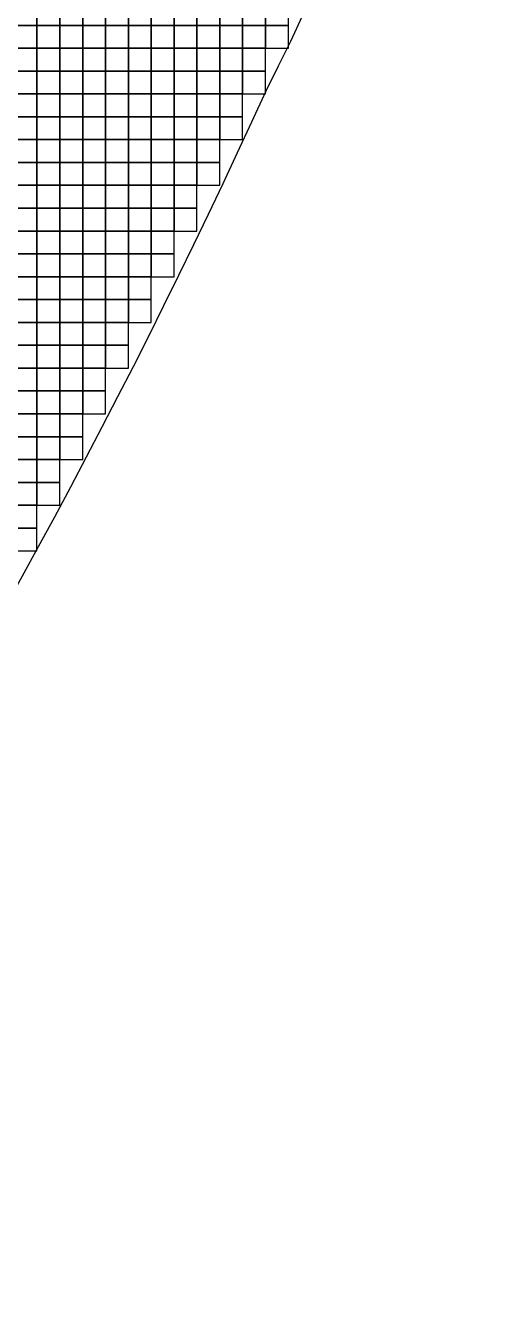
# Model space of a CAD drawing. Extents: x -160257 to 160150, y 7001 to 122208.
# Drawn here: x 133791 to 143796, y 21966 to 49716 of the extents above; entities that cross this region are included whole.
import ezdxf

# ---------------------------------------------------------------- set-up
doc = ezdxf.new("R2010")
doc.units = 0
doc.header["$LTSCALE"] = 1000
doc.header["$MEASUREMENT"] = 0
doc.layers.add('A-G-VISIBLE', color=9, linetype='Continuous')

# ---------------------------------------------------------------- blocks, each defined once
blk = doc.blocks.new('dasd')
at = {"layer": 'A-G-VISIBLE', "linetype": 'Continuous'}
for centre, radius, start, end in [((-132793.207, 42119.965), 43.092, 332.8786, 23.8551), ((-132898.334, 42165.736), 157.69, 318.2193, 335.49083)]:
    blk.add_arc(centre, radius, start, end, dxfattribs=at)

msp = doc.modelspace()

# ---------------------------------------------------------------- linework, layer by layer
at = {"elevation": 2850}
for points in [[(133545, 49716), (134045, 49716), (134045, 50216), (133545, 50216)], [(134045, 49716), (134545, 49716), (134545, 50216), (134045, 50216)], [(134545, 49716), (135045, 49716), (135045, 50216), (134545, 50216)], [(135045, 49716), (135545, 49716), (135545, 50216), (135045, 50216)], [(135545, 49716), (136045, 49716), (136045, 50216), (135545, 50216)], [(136045, 49716), (136545, 49716), (136545, 50216), (136045, 50216)], [(136545, 49716), (137045, 49716), (137045, 50216), (136545, 50216)], [(137045, 49716), (137545, 49716), (137545, 50216), (137045, 50216)], [(137545, 49716), (138045, 49716), (138045, 50216), (137545, 50216)], [(138045, 49716), (138545, 49716), (138545, 50216), (138045, 50216)], [(138545, 49716), (139045, 49716), (139045, 50216), (138545, 50216)], [(139045, 49716), (139545, 49716), (139545, 50216), (139045, 50216)], [(133545, 49216), (134045, 49216), (134045, 49716), (133545, 49716)], [(134045, 49216), (134545, 49216), (134545, 49716), (134045, 49716)], [(134545, 49216), (135045, 49216), (135045, 49716), (134545, 49716)], [(135045, 49216), (135545, 49216), (135545, 49716), (135045, 49716)], [(135545, 49216), (136045, 49216), (136045, 49716), (135545, 49716)], [(136045, 49216), (136545, 49216), (136545, 49716), (136045, 49716)], [(136545, 49216), (137045, 49216), (137045, 49716), (136545, 49716)], [(137045, 49216), (137545, 49216), (137545, 49716), (137045, 49716)], [(137545, 49216), (138045, 49216), (138045, 49716), (137545, 49716)], [(138045, 49216), (138545, 49216), (138545, 49716), (138045, 49716)], [(138545, 49216), (139045, 49216), (139045, 49716), (138545, 49716)], [(139045, 49216), (139545, 49216), (139545, 49716), (139045, 49716)], [(133545, 48716), (134045, 48716), (134045, 49216), (133545, 49216)], [(134045, 48716), (134545, 48716), (134545, 49216), (134045, 49216)], [(134545, 48716), (135045, 48716), (135045, 49216), (134545, 49216)], [(135045, 48716), (135545, 48716), (135545, 49216), (135045, 49216)], [(135545, 48716), (136045, 48716), (136045, 49216), (135545, 49216)], [(136045, 48716), (136545, 48716), (136545, 49216), (136045, 49216)], [(136545, 48716), (137045, 48716), (137045, 49216), (136545, 49216)], [(137045, 48716), (137545, 48716), (137545, 49216), (137045, 49216)], [(137545, 48716), (138045, 48716), (138045, 49216), (137545, 49216)], [(138045, 48716), (138545, 48716), (138545, 49216), (138045, 49216)], [(138545, 48716), (139045, 48716), (139045, 49216), (138545, 49216)], [(133545, 48216), (134045, 48216), (134045, 48716), (133545, 48716)], [(134045, 48216), (134545, 48216), (134545, 48716), (134045, 48716)], [(134545, 48216), (135045, 48216), (135045, 48716), (134545, 48716)], [(135045, 48216), (135545, 48216), (135545, 48716), (135045, 48716)], [(135545, 48216), (136045, 48216), (136045, 48716), (135545, 48716)], [(136045, 48216), (136545, 48216), (136545, 48716), (136045, 48716)], [(136545, 48216), (137045, 48216), (137045, 48716), (136545, 48716)], [(137045, 48216), (137545, 48216), (137545, 48716), (137045, 48716)], [(137545, 48216), (138045, 48216), (138045, 48716), (137545, 48716)], [(138045, 48216), (138545, 48216), (138545, 48716), (138045, 48716)], [(138545, 48216), (139045, 48216), (139045, 48716), (138545, 48716)], [(133545, 47716), (134045, 47716), (134045, 48216), (133545, 48216)], [(134045, 47716), (134545, 47716), (134545, 48216), (134045, 48216)], [(134545, 47716), (135045, 47716), (135045, 48216), (134545, 48216)], [(135045, 47716), (135545, 47716), (135545, 48216), (135045, 48216)], [(135545, 47716), (136045, 47716), (136045, 48216), (135545, 48216)], [(136045, 47716), (136545, 47716), (136545, 48216), (136045, 48216)], [(136545, 47716), (137045, 47716), (137045, 48216), (136545, 48216)], [(137045, 47716), (137545, 47716), (137545, 48216), (137045, 48216)], [(137545, 47716), (138045, 47716), (138045, 48216), (137545, 48216)], [(138045, 47716), (138545, 47716), (138545, 48216), (138045, 48216)], [(133545, 47216), (134045, 47216), (134045, 47716), (133545, 47716)], [(134045, 47216), (134545, 47216), (134545, 47716), (134045, 47716)], [(134545, 47216), (135045, 47216), (135045, 47716), (134545, 47716)], [(135045, 47216), (135545, 47216), (135545, 47716), (135045, 47716)], [(135545, 47216), (136045, 47216), (136045, 47716), (135545, 47716)], [(136045, 47216), (136545, 47216), (136545, 47716), (136045, 47716)], [(136545, 47216), (137045, 47216), (137045, 47716), (136545, 47716)], [(137045, 47216), (137545, 47216), (137545, 47716), (137045, 47716)], [(137545, 47216), (138045, 47216), (138045, 47716), (137545, 47716)], [(138045, 47216), (138545, 47216), (138545, 47716), (138045, 47716)], [(133545, 46716), (134045, 46716), (134045, 47216), (133545, 47216)], [(134045, 46716), (134545, 46716), (134545, 47216), (134045, 47216)], [(134545, 46716), (135045, 46716), (135045, 47216), (134545, 47216)], [(135045, 46716), (135545, 46716), (135545, 47216), (135045, 47216)], [(135545, 46716), (136045, 46716), (136045, 47216), (135545, 47216)], [(136045, 46716), (136545, 46716), (136545, 47216), (136045, 47216)], [(136545, 46716), (137045, 46716), (137045, 47216), (136545, 47216)], [(137045, 46716), (137545, 46716), (137545, 47216), (137045, 47216)], [(137545, 46716), (138045, 46716), (138045, 47216), (137545, 47216)], [(133545, 46216), (134045, 46216), (134045, 46716), (133545, 46716)], [(134045, 46216), (134545, 46216), (134545, 46716), (134045, 46716)], [(134545, 46216), (135045, 46216), (135045, 46716), (134545, 46716)], [(135045, 46216), (135545, 46216), (135545, 46716), (135045, 46716)], [(135545, 46216), (136045, 46216), (136045, 46716), (135545, 46716)], [(136045, 46216), (136545, 46216), (136545, 46716), (136045, 46716)], [(136545, 46216), (137045, 46216), (137045, 46716), (136545, 46716)], [(137045, 46216), (137545, 46216), (137545, 46716), (137045, 46716)], [(137545, 46216), (138045, 46216), (138045, 46716), (137545, 46716)], [(133545, 45716), (134045, 45716), (134045, 46216), (133545, 46216)], [(134045, 45716), (134545, 45716), (134545, 46216), (134045, 46216)], [(134545, 45716), (135045, 45716), (135045, 46216), (134545, 46216)], [(135045, 45716), (135545, 45716), (135545, 46216), (135045, 46216)], [(135545, 45716), (136045, 45716), (136045, 46216), (135545, 46216)], [(136045, 45716), (136545, 45716), (136545, 46216), (136045, 46216)], [(136545, 45716), (137045, 45716), (137045, 46216), (136545, 46216)], [(137045, 45716), (137545, 45716), (137545, 46216), (137045, 46216)], [(133545, 45216), (134045, 45216), (134045, 45716), (133545, 45716)], [(134045, 45216), (134545, 45216), (134545, 45716), (134045, 45716)], [(134545, 45216), (135045, 45216), (135045, 45716), (134545, 45716)], [(135045, 45216), (135545, 45216), (135545, 45716), (135045, 45716)], [(135545, 45216), (136045, 45216), (136045, 45716), (135545, 45716)], [(136045, 45216), (136545, 45216), (136545, 45716), (136045, 45716)], [(136545, 45216), (137045, 45216), (137045, 45716), (136545, 45716)], [(137045, 45216), (137545, 45216), (137545, 45716), (137045, 45716)], [(133545, 44716), (134045, 44716), (134045, 45216), (133545, 45216)], [(134045, 44716), (134545, 44716), (134545, 45216), (134045, 45216)], [(134545, 44716), (135045, 44716), (135045, 45216), (134545, 45216)], [(135045, 44716), (135545, 44716), (135545, 45216), (135045, 45216)], [(135545, 44716), (136045, 44716), (136045, 45216), (135545, 45216)], [(136045, 44716), (136545, 44716), (136545, 45216), (136045, 45216)], [(136545, 44716), (137045, 44716), (137045, 45216), (136545, 45216)], [(133545, 44216), (134045, 44216), (134045, 44716), (133545, 44716)], [(134045, 44216), (134545, 44216), (134545, 44716), (134045, 44716)], [(134545, 44216), (135045, 44216), (135045, 44716), (134545, 44716)], [(135045, 44216), (135545, 44216), (135545, 44716), (135045, 44716)], [(135545, 44216), (136045, 44216), (136045, 44716), (135545, 44716)], [(136045, 44216), (136545, 44216), (136545, 44716), (136045, 44716)], [(136545, 44216), (137045, 44216), (137045, 44716), (136545, 44716)], [(133545, 43716), (134045, 43716), (134045, 44216), (133545, 44216)], [(134045, 43716), (134545, 43716), (134545, 44216), (134045, 44216)], [(134545, 43716), (135045, 43716), (135045, 44216), (134545, 44216)], [(135045, 43716), (135545, 43716), (135545, 44216), (135045, 44216)], [(135545, 43716), (136045, 43716), (136045, 44216), (135545, 44216)], [(136045, 43716), (136545, 43716), (136545, 44216), (136045, 44216)], [(133545, 43216), (134045, 43216), (134045, 43716), (133545, 43716)], [(134045, 43216), (134545, 43216), (134545, 43716), (134045, 43716)], [(134545, 43216), (135045, 43216), (135045, 43716), (134545, 43716)], [(135045, 43216), (135545, 43216), (135545, 43716), (135045, 43716)], [(135545, 43216), (136045, 43216), (136045, 43716), (135545, 43716)], [(136045, 43216), (136545, 43216), (136545, 43716), (136045, 43716)], [(133545, 42716), (134045, 42716), (134045, 43216), (133545, 43216)], [(134045, 42716), (134545, 42716), (134545, 43216), (134045, 43216)], [(134545, 42716), (135045, 42716), (135045, 43216), (134545, 43216)], [(135045, 42716), (135545, 42716), (135545, 43216), (135045, 43216)], [(135545, 42716), (136045, 42716), (136045, 43216), (135545, 43216)], [(133545, 42216), (134045, 42216), (134045, 42716), (133545, 42716)], [(134045, 42216), (134545, 42216), (134545, 42716), (134045, 42716)], [(134545, 42216), (135045, 42216), (135045, 42716), (134545, 42716)], [(135045, 42216), (135545, 42216), (135545, 42716), (135045, 42716)], [(135545, 42216), (136045, 42216), (136045, 42716), (135545, 42716)], [(133545, 41716), (134045, 41716), (134045, 42216), (133545, 42216)], [(134045, 41716), (134545, 41716), (134545, 42216), (134045, 42216)], [(134545, 41716), (135045, 41716), (135045, 42216), (134545, 42216)], [(135045, 41716), (135545, 41716), (135545, 42216), (135045, 42216)], [(133545, 41216), (134045, 41216), (134045, 41716), (133545, 41716)], [(134045, 41216), (134545, 41216), (134545, 41716), (134045, 41716)], [(134545, 41216), (135045, 41216), (135045, 41716), (134545, 41716)], [(135045, 41216), (135545, 41216), (135545, 41716), (135045, 41716)], [(133545, 40716), (134045, 40716), (134045, 41216), (133545, 41216)], [(134045, 40716), (134545, 40716), (134545, 41216), (134045, 41216)], [(134545, 40716), (135045, 40716), (135045, 41216), (134545, 41216)], [(133545, 40216), (134045, 40216), (134045, 40716), (133545, 40716)], [(134045, 40216), (134545, 40216), (134545, 40716), (134045, 40716)], [(134545, 40216), (135045, 40216), (135045, 40716), (134545, 40716)], [(133545, 39716), (134045, 39716), (134045, 40216), (133545, 40216)], [(134045, 39716), (134545, 39716), (134545, 40216), (134045, 40216)], [(133545, 39216), (134045, 39216), (134045, 39716), (133545, 39716)], [(134045, 39216), (134545, 39216), (134545, 39716), (134045, 39716)], [(133545, 38716), (134045, 38716), (134045, 39216), (133545, 39216)], [(133545, 38216), (134045, 38216), (134045, 38716), (133545, 38716)]]:
    msp.add_lwpolyline(points, close=True, dxfattribs=at)

# ---------------------------------------------------------------- block references
at = {"xscale": 1000, "yscale": 1000, "zscale": 1000}
msp.add_blockref('dasd', (132893911, -42052037, 2850), dxfattribs=at)

doc.saveas('drawing.dxf')
